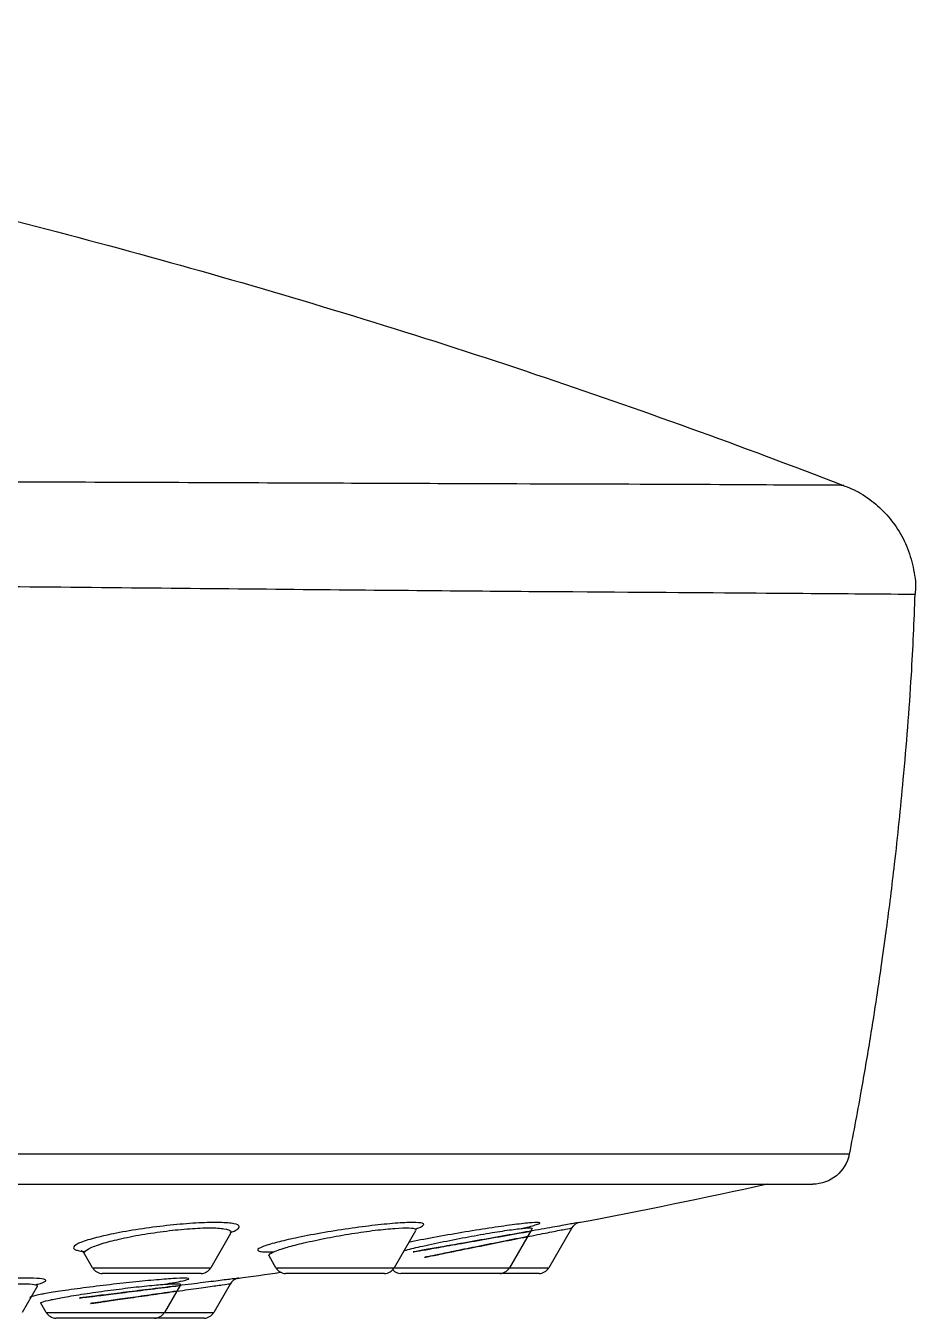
# Model space of a CAD drawing. Extents: x 1212 to 1806, y -420 to 0.
# Drawn here: x 1549.13 to 1573.06, y -108.88 to -74.16 of the extents above; entities that cross this region are included whole.
import ezdxf

# ---------------------------------------------------------------- set-up
doc = ezdxf.new("R2010")
doc.units = 0
doc.header["$LTSCALE"] = 7
doc.header["$MEASUREMENT"] = 0
doc.layers.add('41', color=7, linetype='CONTINUOUS')
doc.layers.add('DIM', color=2, linetype='CONTINUOUS')

# ---------------------------------------------------------------- blocks, each defined once
blk = doc.blocks.new('A$C29546846')
at = {"layer": '41', "color": 0, "linetype": 'Continuous'}
for p, q in [((69.617, 62.521), (69.085, 61.6)), ((74.586, 62.595), (74.011, 61.6)), ((77.711, 62.644), (77.108, 61.6)), ((78.779, 62.663), (78.165, 61.6)), ((65.912, 61.6), (65.696, 61.974)), ((70.838, 61.6), (70.652, 61.923)), ((65.912, 61.6), (69.085, 61.6)), ((70.838, 61.6), (74.011, 61.6)), ((74.012, 61.6), (77.108, 61.6)), ((77.108, 61.6), (78.165, 61.6)), ((68.825, 61.45), (66.172, 61.45)), ((68.269, 61.147), (67.838, 60.4)), ((69.603, 61.16), (69.165, 60.4)), ((73.752, 61.45), (71.098, 61.45)), ((76.849, 61.45), (74.195, 61.45)), ((77.905, 61.45), (76.849, 61.45)), ((64.42, 61.097), (64.018, 60.4)), ((64.665, 60.4), (64.521, 60.649)), ((64.665, 60.4), (67.838, 60.4)), ((67.578, 60.25), (64.925, 60.25)), ((68.905, 60.25), (67.578, 60.25)), ((67.838, 60.4), (69.165, 60.4))]:
    blk.add_line(p, q, dxfattribs=at)
at = {"layer": '41', "color": 7, "linetype": 'Continuous', "extrusion": (0.000153479, 0, -1)}
blk.add_arc((-85.259, 64.85, 0.007), 1, 191.1778, 270.0005, dxfattribs=at)
at = {"layer": '41', "color": 7, "linetype": 'Continuous'}
blk.add_arc((45.578, 238.458), 178.787, 280.76282, 282.42296, dxfattribs=at)
at = {"layer": '41', "color": 0, "linetype": 'Continuous', "extrusion": (-0.000943039, -0.000167524, 1)}
blk.add_arc((79.046, 62.526, -0.054), 0.3, 100.0993, 152.5166, dxfattribs=at)
at = {"layer": '41', "color": 0, "linetype": 'Continuous'}
for centre, radius, start, end in [((66.172, 61.75), 0.3, 210, 270), ((68.825, 61.75), 0.3, 270, 330), ((45.578, 238.458), 178.787, 277.78548, 278.16262), ((71.098, 61.75), 0.3, 210, 270), ((73.752, 61.75), 0.3, 270, 330), ((74.195, 61.75), 0.3, 222.3647, 270), ((76.849, 61.75), 0.3, 270, 330), ((77.905, 61.75), 0.3, 270, 330), ((64.925, 60.55), 0.3, 210, 270), ((67.578, 60.55), 0.3, 270, 330), ((68.905, 60.55), 0.3, 270, 330)]:
    blk.add_arc(centre, radius, start, end, dxfattribs=at)
at = {"layer": '41', "color": 0, "linetype": 'Continuous', "extrusion": (-0.00056983, 0, 1)}
blk.add_arc((69.873, 61.026, -0.026), 0.3, 97.1763, 153.612, dxfattribs=at)
at = {"layer": '41', "color": 7, "linetype": 'Continuous'}
for points, knots in [([(33.577, 94.973), (36.499, 94.701), (42.433, 94.013), (51.338, 92.557), (60.273, 90.673), (69.112, 88.377), (77.723, 85.713), (83.334, 83.687), (86.062, 82.631)], [0, 0, 0, 0, 0.162638, 0.33144, 0.500243, 0.669046, 0.837848, 1, 1, 1, 1]), ([(86.063, 82.63), (86.145, 82.603), (86.402, 82.505), (86.795, 82.263), (87.214, 81.896), (87.56, 81.451), (87.828, 80.933), (87.982, 80.357), (88.041, 79.935), (88.011, 79.718), (88.009, 79.702)], [0, 0, 0, 0, 0.069178, 0.219295, 0.365043, 0.511553, 0.666741, 0.825985, 0.987016, 1, 1, 1, 1]), ([(88.001, 79.704), (87.978, 78.978), (87.902, 77.316), (87.709, 74.896), (87.476, 72.62), (87.268, 70.942), (87.104, 69.754), (86.96, 68.782), (86.785, 67.667), (86.538, 66.22), (86.336, 65.142), (86.218, 64.545)], [0, 0, 0, 0, 0.14249, 0.326775, 0.476489, 0.591632, 0.658853, 0.711882, 0.784505, 0.880544, 1, 1, 1, 1]), ([(14.615, 63.85), (19.739, 63.85), (26.784, 63.85), (38.576, 63.85), (42.624, 63.85), (50.832, 63.85), (54.823, 63.85), (66.454, 63.85), (73.209, 63.85), (80.292, 63.85), (82.14, 63.85), (84.615, 63.85), (85.261, 63.85), (85.259, 63.85)], [0, 0, 0, 0, 0.250007, 0.250007, 0.375011, 0.375011, 0.500014, 0.500014, 0.750022, 0.750022, 0.875025, 0.875025, 1, 1, 1, 1])]:
    blk.add_open_spline(points, degree=3, knots=knots, dxfattribs=at)
at = {"layer": '41', "color": 0, "linetype": 'Continuous'}
for points, knots in [([(86.096, 82.627), (86.096, 82.627), (86.096, 82.627), (86.097, 82.627), (85.719, 82.628), (84.262, 82.635), (83.17, 82.643), (80.319, 82.655), (78.591, 82.659), (74.529, 82.674), (72.198, 82.683), (67.153, 82.704), (64.378, 82.713), (58.568, 82.734), (55.553, 82.748), (46.179, 82.783), (39.723, 82.797), (33.578, 82.82)], [0, 0, 0, 0, 0.000083, 0.000083, 0.125072, 0.125072, 0.250062, 0.250062, 0.375052, 0.375052, 0.500041, 0.500041, 0.625031, 0.625031, 0.750021, 0.750021, 1, 1, 1, 1]), ([(33.173, 80.25), (39.543, 80.172), (46.274, 80.102), (56.059, 79.992), (59.21, 79.955), (65.289, 79.893), (68.191, 79.865), (73.469, 79.814), (75.91, 79.792), (80.16, 79.76), (81.969, 79.749), (84.954, 79.727), (86.095, 79.717), (87.619, 79.706), (88.015, 79.704), (88.014, 79.704), (88.014, 79.704), (88.014, 79.704)], [0, 0, 0, 0, 0.25, 0.25, 0.374999, 0.374999, 0.499999, 0.499999, 0.624999, 0.624999, 0.749999, 0.749999, 0.874999, 0.874999, 0.999998, 0.999998, 1, 1, 1, 1]), ([(86.24, 64.657), (86.24, 64.657), (86.24, 64.657), (86.238, 64.657), (85.567, 64.658), (83.017, 64.66), (81.116, 64.66), (73.839, 64.66), (66.9, 64.657), (54.973, 64.656), (50.881, 64.655), (42.463, 64.659), (38.317, 64.662), (30.261, 64.675), (26.445, 64.684), (19.507, 64.71), (16.419, 64.728), (13.846, 64.75)], [0, 0, 0, 0, 0.00001, 0.00001, 0.125009, 0.125009, 0.250007, 0.250007, 0.500005, 0.500005, 0.625004, 0.625004, 0.750002, 0.750002, 0.875001, 0.875001, 1, 1, 1, 1]), ([(69.819, 62.653), (69.855, 62.683), (69.862, 62.711), (69.839, 62.734), (69.812, 62.762), (69.74, 62.784), (69.63, 62.799), (69.522, 62.813), (69.375, 62.821), (69.199, 62.82), (69.026, 62.82), (68.821, 62.813), (68.602, 62.799), (68.382, 62.784), (68.142, 62.763), (67.901, 62.736), (67.657, 62.709), (67.406, 62.676), (67.167, 62.64), (66.923, 62.603), (66.686, 62.561), (66.474, 62.518), (66.283, 62.48), (66.107, 62.44), (65.959, 62.4)], [0, 0, 0, 0, 0.109403, 0.109403, 0.109403, 0.240754, 0.240754, 0.240754, 0.369397, 0.369397, 0.369397, 0.496291, 0.496291, 0.496291, 0.62311, 0.62311, 0.62311, 0.751502, 0.751502, 0.751502, 0.882451, 0.882451, 0.882451, 1, 1, 1, 1]), ([(66.169, 62.255), (66.299, 62.294), (66.452, 62.335), (66.621, 62.373), (66.808, 62.416), (67.019, 62.458), (67.236, 62.495), (67.449, 62.531), (67.673, 62.565), (67.892, 62.591), (68.107, 62.618), (68.323, 62.64), (68.519, 62.654), (68.716, 62.668), (68.9, 62.676), (69.056, 62.676), (69.213, 62.676), (69.345, 62.668), (69.441, 62.654), (69.538, 62.639), (69.601, 62.617), (69.624, 62.589), (69.636, 62.574), (69.637, 62.557), (69.627, 62.539)], [0, 0, 0, 0, 0.121841, 0.121841, 0.121841, 0.257982, 0.257982, 0.257982, 0.391698, 0.391698, 0.391698, 0.523868, 0.523868, 0.523868, 0.656139, 0.656139, 0.656139, 0.790233, 0.790233, 0.790233, 0.927129, 0.927129, 0.927129, 1, 1, 1, 1]), ([(69.604, 62.546), (69.686, 62.576), (69.749, 62.605), (69.791, 62.632), (69.801, 62.639), (69.811, 62.646), (69.819, 62.653)], [0, 0, 0, 0, 0.79342, 0.79342, 0.79342, 1, 1, 1, 1]), ([(74.796, 62.744), (74.814, 62.761), (74.814, 62.775), (74.797, 62.787), (74.771, 62.805), (74.702, 62.816), (74.595, 62.819), (74.489, 62.823), (74.345, 62.819), (74.173, 62.808), (74.002, 62.797), (73.8, 62.779), (73.583, 62.755), (73.363, 62.731), (73.123, 62.7), (72.882, 62.666), (72.635, 62.631), (72.381, 62.591), (72.139, 62.55), (71.892, 62.507), (71.65, 62.462), (71.435, 62.417), (71.248, 62.379), (71.077, 62.34), (70.93, 62.304)], [0, 0, 0, 0, 0.085603, 0.085603, 0.085603, 0.218658, 0.218658, 0.218658, 0.349577, 0.349577, 0.349577, 0.479971, 0.479971, 0.479971, 0.611611, 0.611611, 0.611611, 0.745725, 0.745725, 0.745725, 0.882527, 0.882527, 0.882527, 1, 1, 1, 1]), ([(71.147, 62.158), (71.275, 62.195), (71.425, 62.234), (71.588, 62.272), (71.778, 62.317), (71.991, 62.362), (72.21, 62.405), (72.426, 62.446), (72.653, 62.486), (72.872, 62.521), (73.089, 62.556), (73.304, 62.586), (73.501, 62.61), (73.696, 62.634), (73.878, 62.652), (74.032, 62.663), (74.186, 62.674), (74.316, 62.678), (74.41, 62.674), (74.505, 62.671), (74.567, 62.66), (74.589, 62.642), (74.6, 62.634), (74.602, 62.624), (74.596, 62.612)], [0, 0, 0, 0, 0.119492, 0.119492, 0.119492, 0.259212, 0.259212, 0.259212, 0.396581, 0.396581, 0.396581, 0.531611, 0.531611, 0.531611, 0.665432, 0.665432, 0.665432, 0.799807, 0.799807, 0.799807, 0.936372, 0.936372, 0.936372, 1, 1, 1, 1]), ([(74.283, 62.069), (74.409, 62.101), (74.556, 62.136), (74.714, 62.172), (74.906, 62.215), (75.122, 62.261), (75.342, 62.306), (75.561, 62.351), (75.79, 62.395), (76.011, 62.436), (76.229, 62.476), (76.445, 62.514), (76.642, 62.547), (76.836, 62.579), (77.017, 62.606), (77.169, 62.627), (77.32, 62.648), (77.447, 62.663), (77.539, 62.67), (77.632, 62.677), (77.691, 62.678), (77.712, 62.67), (77.72, 62.668), (77.722, 62.664), (77.72, 62.66)], [0, 0, 0, 0, 0.116925, 0.116925, 0.116925, 0.259868, 0.259868, 0.259868, 0.401237, 0.401237, 0.401237, 0.5401, 0.5401, 0.5401, 0.676784, 0.676784, 0.676784, 0.81266, 0.81266, 0.81266, 0.949564, 0.949564, 0.949564, 1, 1, 1, 1]), ([(77.923, 62.801), (77.929, 62.807), (77.927, 62.812), (77.916, 62.815), (77.892, 62.822), (77.826, 62.822), (77.723, 62.815), (77.621, 62.807), (77.48, 62.793), (77.312, 62.772), (77.143, 62.751), (76.942, 62.724), (76.726, 62.692), (76.507, 62.659), (76.265, 62.621), (76.022, 62.581), (75.773, 62.54), (75.515, 62.496), (75.269, 62.452), (75.019, 62.407), (74.775, 62.361), (74.556, 62.317), (74.502, 62.307), (74.449, 62.296), (74.398, 62.286)], [0, 0, 0, 0, 0.067314, 0.067314, 0.067314, 0.214096, 0.214096, 0.214096, 0.359785, 0.359785, 0.359785, 0.506396, 0.506396, 0.506396, 0.655517, 0.655517, 0.655517, 0.807704, 0.807704, 0.807704, 0.962218, 0.962218, 0.962218, 1, 1, 1, 1]), ([(75.141, 62.138), (75.105, 62.132), (75.07, 62.126), (75.037, 62.12), (74.876, 62.092), (74.745, 62.069), (74.658, 62.053), (74.572, 62.038), (74.524, 62.03), (74.52, 62.029), (74.516, 62.028), (74.553, 62.035), (74.629, 62.048), (74.704, 62.061), (74.82, 62.082), (74.966, 62.108), (75.114, 62.134), (75.297, 62.166), (75.499, 62.202), (75.706, 62.238), (75.938, 62.279), (76.178, 62.322), (76.422, 62.365), (76.681, 62.411), (76.932, 62.455), (77.187, 62.501), (77.441, 62.546), (77.675, 62.587), (77.678, 62.588), (77.682, 62.588), (77.686, 62.589)], [0, 0, 0, 0, 0.024989, 0.024989, 0.024989, 0.147874, 0.147874, 0.147874, 0.268232, 0.268232, 0.268232, 0.386903, 0.386903, 0.386903, 0.505406, 0.505406, 0.505406, 0.625277, 0.625277, 0.625277, 0.747482, 0.747482, 0.747482, 0.872036, 0.872036, 0.872036, 0.997937, 0.997937, 0.997937, 1, 1, 1, 1]), ([(74.587, 62.647), (74.656, 62.671), (74.71, 62.692), (74.748, 62.712), (74.77, 62.723), (74.786, 62.734), (74.796, 62.744)], [0, 0, 0, 0, 0.630011, 0.630011, 0.630011, 1, 1, 1, 1]), ([(78.989, 62.82), (78.989, 62.82), (78.987, 62.82), (78.981, 62.819), (78.96, 62.815), (78.898, 62.804), (78.799, 62.787), (78.7, 62.769), (78.562, 62.744), (78.396, 62.715), (78.229, 62.685), (78.028, 62.65), (77.812, 62.611), (77.591, 62.572), (77.348, 62.529), (77.101, 62.485), (76.851, 62.441), (76.59, 62.395), (76.34, 62.351), (76.089, 62.306), (75.843, 62.263), (75.622, 62.223), (75.446, 62.192), (75.283, 62.164), (75.141, 62.138)], [0, 0, 0, 0, 0.035571, 0.035571, 0.035571, 0.172935, 0.172935, 0.172935, 0.310699, 0.310699, 0.310699, 0.450524, 0.450524, 0.450524, 0.59322, 0.59322, 0.59322, 0.738396, 0.738396, 0.738396, 0.884551, 0.884551, 0.884551, 1, 1, 1, 1]), ([(75.364, 61.993), (75.488, 62.018), (75.63, 62.047), (75.783, 62.078), (75.977, 62.117), (76.193, 62.161), (76.414, 62.205), (76.635, 62.249), (76.866, 62.296), (77.088, 62.34), (77.308, 62.384), (77.526, 62.427), (77.724, 62.466), (77.918, 62.505), (78.098, 62.54), (78.249, 62.57), (78.398, 62.6), (78.523, 62.624), (78.613, 62.642), (78.702, 62.659), (78.759, 62.67), (78.778, 62.674), (78.783, 62.675), (78.786, 62.676), (78.786, 62.676)], [0, 0, 0, 0, 0.114093, 0.114093, 0.114093, 0.259309, 0.259309, 0.259309, 0.404307, 0.404307, 0.404307, 0.547353, 0.547353, 0.547353, 0.687816, 0.687816, 0.687816, 0.826334, 0.826334, 0.826334, 0.964486, 0.964486, 0.964486, 1, 1, 1, 1]), ([(77.426, 62.657), (77.463, 62.665), (77.499, 62.673), (77.532, 62.681), (77.684, 62.717), (77.798, 62.749), (77.862, 62.772), (77.895, 62.783), (77.915, 62.793), (77.923, 62.801)], [0, 0, 0, 0, 0.125949, 0.125949, 0.125949, 0.704812, 0.704812, 0.704812, 1, 1, 1, 1]), ([(65.959, 62.4), (65.939, 62.395), (65.92, 62.39), (65.901, 62.384), (65.74, 62.339), (65.61, 62.295), (65.524, 62.254), (65.439, 62.213), (65.394, 62.175), (65.394, 62.143), (65.395, 62.126), (65.409, 62.11), (65.435, 62.096)], [0, 0, 0, 0, 0.043316, 0.043316, 0.043316, 0.419962, 0.419962, 0.419962, 0.79525, 0.79525, 0.79525, 1, 1, 1, 1]), ([(65.692, 61.98), (65.689, 61.986), (65.687, 61.991), (65.687, 61.997), (65.684, 62.029), (65.721, 62.067), (65.793, 62.108), (65.867, 62.149), (65.978, 62.194), (66.119, 62.239), (66.135, 62.244), (66.152, 62.249), (66.169, 62.255)], [0, 0, 0, 0, 0.079206, 0.079206, 0.079206, 0.512306, 0.512306, 0.512306, 0.94956, 0.94956, 0.94956, 1, 1, 1, 1]), ([(70.93, 62.304), (70.904, 62.297), (70.879, 62.291), (70.855, 62.284), (70.693, 62.242), (70.563, 62.202), (70.476, 62.167), (70.391, 62.133), (70.346, 62.104), (70.346, 62.081), (70.346, 62.072), (70.353, 62.064), (70.367, 62.058)], [0, 0, 0, 0, 0.058762, 0.058762, 0.058762, 0.454575, 0.454575, 0.454575, 0.845153, 0.845153, 0.845153, 1, 1, 1, 1]), ([(70.65, 61.927), (70.648, 61.929), (70.647, 61.932), (70.647, 61.935), (70.645, 61.958), (70.683, 61.987), (70.755, 62.022), (70.829, 62.056), (70.941, 62.097), (71.081, 62.139), (71.102, 62.145), (71.124, 62.152), (71.147, 62.158)], [0, 0, 0, 0, 0.057116, 0.057116, 0.057116, 0.491358, 0.491358, 0.491358, 0.934043, 0.934043, 0.934043, 1, 1, 1, 1]), ([(77.6, 62.442), (77.6, 62.442), (77.6, 62.442), (77.6, 62.442), (77.392, 62.401), (77.164, 62.355), (76.938, 62.31), (76.715, 62.266), (76.486, 62.22), (76.271, 62.176), (76.06, 62.134), (75.857, 62.093), (75.676, 62.056), (75.5, 62.02), (75.341, 61.988), (75.213, 61.962), (75.087, 61.936), (74.987, 61.915), (74.922, 61.902), (74.857, 61.889), (74.825, 61.882), (74.828, 61.883), (74.832, 61.884), (74.873, 61.892), (74.947, 61.907), (75.022, 61.923), (75.135, 61.946), (75.274, 61.974), (75.303, 61.98), (75.333, 61.986), (75.364, 61.993)], [0, 0, 0, 0, 0.000044, 0.000044, 0.000044, 0.128012, 0.128012, 0.128012, 0.254098, 0.254098, 0.254098, 0.377142, 0.377142, 0.377142, 0.497135, 0.497135, 0.497135, 0.61516, 0.61516, 0.61516, 0.733009, 0.733009, 0.733009, 0.852555, 0.852555, 0.852555, 0.975017, 0.975017, 0.975017, 1, 1, 1, 1]), ([(65.435, 62.096), (65.457, 62.085), (65.487, 62.075), (65.525, 62.066), (65.566, 62.057), (65.616, 62.05), (65.675, 62.044)], [0, 0, 0, 0, 0.486083, 0.486083, 0.486083, 1, 1, 1, 1]), ([(65.689, 61.971), (65.683, 61.987), (65.664, 62.034), (65.62, 62.058), (65.612, 62.063), (65.611, 62.063)], [0, 0, 0, 0, 0.225861, 0.760689, 1, 1, 1, 1]), ([(70.367, 62.058), (70.387, 62.048), (70.423, 62.04), (70.473, 62.035), (70.544, 62.028), (70.648, 62.027), (70.776, 62.031)], [0, 0, 0, 0, 0.408316, 0.408316, 0.408316, 1, 1, 1, 1]), ([(64.642, 61.241), (64.669, 61.263), (64.654, 61.281), (64.599, 61.295), (64.545, 61.308), (64.45, 61.317), (64.321, 61.321), (64.194, 61.325), (64.03, 61.324), (63.844, 61.318), (63.659, 61.312), (63.446, 61.301), (63.223, 61.286), (62.999, 61.27), (62.76, 61.251), (62.524, 61.228), (62.286, 61.205), (62.045, 61.179), (61.821, 61.151), (61.594, 61.123), (61.379, 61.093), (61.191, 61.063), (61.023, 61.037), (60.874, 61.009), (60.754, 60.984)], [0, 0, 0, 0, 0.127866, 0.127866, 0.127866, 0.254478, 0.254478, 0.254478, 0.380005, 0.380005, 0.380005, 0.505156, 0.505156, 0.505156, 0.630786, 0.630786, 0.630786, 0.757541, 0.757541, 0.757541, 0.885585, 0.885585, 0.885585, 1, 1, 1, 1]), ([(60.984, 60.836), (61.088, 60.862), (61.218, 60.889), (61.364, 60.916), (61.528, 60.946), (61.718, 60.976), (61.917, 61.004), (62.115, 61.032), (62.328, 61.058), (62.538, 61.081), (62.747, 61.103), (62.96, 61.123), (63.159, 61.138), (63.357, 61.154), (63.546, 61.165), (63.711, 61.171), (63.877, 61.177), (64.022, 61.178), (64.135, 61.174), (64.249, 61.17), (64.333, 61.161), (64.38, 61.148), (64.42, 61.136), (64.435, 61.122), (64.425, 61.105)], [0, 0, 0, 0, 0.116433, 0.116433, 0.116433, 0.247132, 0.247132, 0.247132, 0.376816, 0.376816, 0.376816, 0.505532, 0.505532, 0.505532, 0.633847, 0.633847, 0.633847, 0.762578, 0.762578, 0.762578, 0.892403, 0.892403, 0.892403, 1, 1, 1, 1]), ([(64.406, 61.157), (64.416, 61.16), (64.425, 61.162), (64.435, 61.164), (64.544, 61.192), (64.615, 61.219), (64.642, 61.241), (64.642, 61.241), (64.642, 61.241), (64.642, 61.241)], [0, 0, 0, 0, 0.078109, 0.078109, 0.078109, 0.999428, 0.999428, 0.999428, 1, 1, 1, 1]), ([(68.494, 61.302), (68.505, 61.312), (68.487, 61.319), (68.442, 61.322), (68.389, 61.325), (68.295, 61.324), (68.168, 61.317), (68.042, 61.311), (67.88, 61.3), (67.696, 61.284), (67.511, 61.269), (67.298, 61.249), (67.075, 61.226), (66.851, 61.203), (66.61, 61.177), (66.372, 61.149), (66.132, 61.121), (65.889, 61.091), (65.663, 61.061), (65.435, 61.031), (65.217, 61), (65.028, 60.972), (64.866, 60.947), (64.72, 60.923), (64.602, 60.902)], [0, 0, 0, 0, 0.108183, 0.108183, 0.108183, 0.236694, 0.236694, 0.236694, 0.364843, 0.364843, 0.364843, 0.493507, 0.493507, 0.493507, 0.623333, 0.623333, 0.623333, 0.754477, 0.754477, 0.754477, 0.886521, 0.886521, 0.886521, 1, 1, 1, 1]), ([(64.839, 60.754), (64.941, 60.776), (65.067, 60.799), (65.209, 60.824), (65.374, 60.852), (65.564, 60.883), (65.764, 60.913), (65.963, 60.943), (66.177, 60.973), (66.389, 61.002), (66.599, 61.029), (66.812, 61.056), (67.012, 61.079), (67.209, 61.102), (67.399, 61.122), (67.563, 61.137), (67.728, 61.153), (67.872, 61.164), (67.984, 61.17), (68.097, 61.176), (68.181, 61.178), (68.228, 61.174), (68.264, 61.172), (68.28, 61.166), (68.276, 61.158)], [0, 0, 0, 0, 0.113871, 0.113871, 0.113871, 0.246852, 0.246852, 0.246852, 0.379361, 0.379361, 0.379361, 0.510849, 0.510849, 0.510849, 0.641345, 0.641345, 0.641345, 0.771414, 0.771414, 0.771414, 0.901882, 0.901882, 0.901882, 1, 1, 1, 1]), ([(65.684, 60.806), (65.671, 60.805), (65.659, 60.803), (65.648, 60.802), (65.579, 60.793), (65.549, 60.79), (65.56, 60.791), (65.571, 60.792), (65.622, 60.799), (65.71, 60.81), (65.798, 60.82), (65.924, 60.836), (66.078, 60.855), (66.233, 60.875), (66.421, 60.898), (66.627, 60.924), (66.834, 60.949), (67.064, 60.978), (67.299, 61.007), (67.535, 61.037), (67.783, 61.068), (68.02, 61.097), (68.103, 61.108), (68.185, 61.118), (68.266, 61.128)], [0, 0, 0, 0, 0.024476, 0.024476, 0.024476, 0.177485, 0.177485, 0.177485, 0.329585, 0.329585, 0.329585, 0.481775, 0.481775, 0.481775, 0.635003, 0.635003, 0.635003, 0.789774, 0.789774, 0.789774, 0.945943, 0.945943, 0.945943, 1, 1, 1, 1]), ([(69.832, 61.323), (69.832, 61.323), (69.824, 61.322), (69.808, 61.321), (69.773, 61.316), (69.697, 61.307), (69.587, 61.293), (69.477, 61.279), (69.33, 61.261), (69.158, 61.239), (68.985, 61.218), (68.781, 61.192), (68.564, 61.165), (68.345, 61.138), (68.107, 61.108), (67.868, 61.078), (67.628, 61.048), (67.381, 61.018), (67.147, 60.989), (66.914, 60.959), (66.687, 60.931), (66.487, 60.906), (66.288, 60.882), (66.11, 60.859), (65.968, 60.842), (65.849, 60.827), (65.752, 60.815), (65.684, 60.806)], [0, 0, 0, 0, 0.05333, 0.05333, 0.05333, 0.172053, 0.172053, 0.172053, 0.291092, 0.291092, 0.291092, 0.411121, 0.411121, 0.411121, 0.532385, 0.532385, 0.532385, 0.654595, 0.654595, 0.654595, 0.777041, 0.777041, 0.777041, 0.898894, 0.898894, 0.898894, 1, 1, 1, 1]), ([(65.96, 60.658), (66.019, 60.667), (66.102, 60.679), (66.205, 60.694), (66.328, 60.711), (66.483, 60.734), (66.656, 60.758), (66.83, 60.783), (67.028, 60.812), (67.232, 60.841), (67.437, 60.87), (67.654, 60.901), (67.866, 60.931), (68.077, 60.961), (68.288, 60.99), (68.482, 61.018), (68.675, 61.045), (68.856, 61.07), (69.01, 61.092), (69.164, 61.113), (69.295, 61.132), (69.394, 61.146), (69.492, 61.159), (69.56, 61.169), (69.592, 61.173), (69.606, 61.175), (69.613, 61.176), (69.613, 61.176)], [0, 0, 0, 0, 0.099965, 0.099965, 0.099965, 0.220806, 0.220806, 0.220806, 0.34272, 0.34272, 0.34272, 0.464869, 0.464869, 0.464869, 0.58645, 0.58645, 0.58645, 0.707055, 0.707055, 0.707055, 0.826816, 0.826816, 0.826816, 0.946335, 0.946335, 0.946335, 1, 1, 1, 1]), ([(67.763, 61.152), (67.866, 61.169), (67.962, 61.184), (68.046, 61.198), (68.132, 61.213), (68.207, 61.227), (68.269, 61.24), (68.383, 61.263), (68.457, 61.282), (68.485, 61.296), (68.489, 61.298), (68.492, 61.3), (68.494, 61.302)], [0, 0, 0, 0, 0.241938, 0.241938, 0.241938, 0.484974, 0.484974, 0.484974, 0.930548, 0.930548, 0.930548, 1, 1, 1, 1]), ([(64.602, 60.902), (64.583, 60.899), (64.564, 60.895), (64.546, 60.892), (64.419, 60.869), (64.326, 60.848), (64.274, 60.832), (64.232, 60.819), (64.217, 60.808), (64.229, 60.801)], [0, 0, 0, 0, 0.070911, 0.070911, 0.070911, 0.58305, 0.58305, 0.58305, 1, 1, 1, 1]), ([(68.176, 60.975), (68.118, 60.966), (68.059, 60.958), (68, 60.95), (67.791, 60.92), (67.573, 60.889), (67.365, 60.86), (67.159, 60.83), (66.958, 60.802), (66.777, 60.776), (66.599, 60.75), (66.436, 60.727), (66.301, 60.707), (66.167, 60.688), (66.058, 60.672), (65.982, 60.661), (65.907, 60.651), (65.862, 60.644), (65.853, 60.643), (65.844, 60.641), (65.87, 60.645), (65.929, 60.654), (65.938, 60.655), (65.949, 60.657), (65.96, 60.658)], [0, 0, 0, 0, 0.044671, 0.044671, 0.044671, 0.203699, 0.203699, 0.203699, 0.360722, 0.360722, 0.360722, 0.515564, 0.515564, 0.515564, 0.668829, 0.668829, 0.668829, 0.821673, 0.821673, 0.821673, 0.97539, 0.97539, 0.97539, 1, 1, 1, 1]), ([(64.52, 60.653), (64.509, 60.66), (64.521, 60.671), (64.557, 60.684), (64.601, 60.7), (64.681, 60.721), (64.791, 60.744), (64.806, 60.747), (64.822, 60.751), (64.839, 60.754)], [0, 0, 0, 0, 0.415143, 0.415143, 0.415143, 0.928727, 0.928727, 0.928727, 1, 1, 1, 1])]:
    blk.add_open_spline(points, degree=3, knots=knots, dxfattribs=at)

msp = doc.modelspace()

# ---------------------------------------------------------------- block references
at = {"layer": 'DIM'}
msp.add_blockref('A$C29546846', (1485.017, -169.134), dxfattribs=at)

doc.saveas('drawing.dxf')
